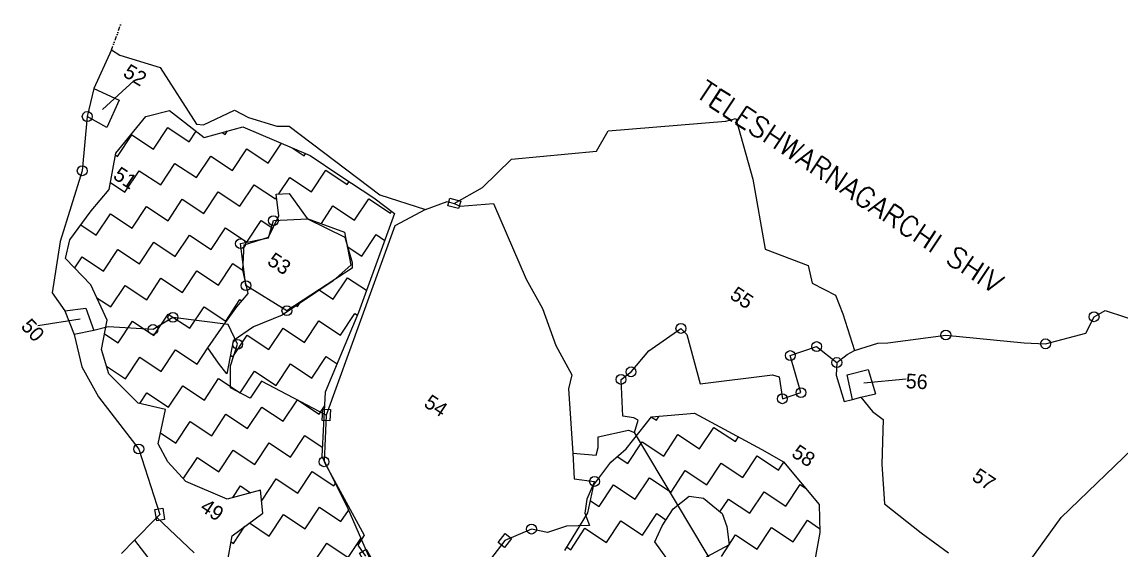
# Model space of a CAD drawing. Header units: metres. Extents: x 299922 to 302574, y 1953268 to 1957171.
# Drawn here: x 299922 to 301279, y 1956519 to 1957171 of the extents above; entities that cross this region are included whole.
import ezdxf

# ---------------------------------------------------------------- set-up
doc = ezdxf.new("R2010")
doc.units = ezdxf.units.M
doc.linetypes.add('DIVIDE', pattern=[1.25, 0.5, -0.25, 0, -0.25, 0, -0.25])
for name, color, linetype in [('POLY_HATCH', 12, 'Continuous'), ('POLY_PARCEL', 6, 'Continuous'), ('POLY_WATER', 4, 'Continuous'), ('TEXT_MAPOUT', 7, 'Continuous'), ('TEXT_PARCEL', 7, 'Continuous'), ('V_BOUND_LINE', 7, 'Continuous'), ('V_DIVIDE_LINE', 7, 'DIVIDE')]:
    doc.layers.add(name, color=color, linetype=linetype)
doc.styles.get("Standard").update_dxf_attribs({"font": 'simplex.shx'})
doc.styles.add('TEXT_MAP', font='')
doc.styles.get('TEXT_MAP').set_extended_font_data('Kruti Dev 050')
doc.dimstyles.get("Standard").update_dxf_attribs({"dimtxt": 0.18, "dimasz": 0.18, "dimexe": 0.18, "dimexo": 0.0625, "dimgap": 0.09, "dimtad": 0, "dimtih": 1, "dimtoh": 1, "dimdec": 4, "dimzin": 0, "dimdsep": 46, "dimtxsty": 'Standard', "dimcen": 0.09, "dimadec": 0, "dimazin": 0, "dimtfac": 1, "dimtdec": 4, "dimtofl": 0, "dimtmove": 0, "dimatfit": 3, "dimfxl": 1, "dimtolj": 1, "dimtzin": 0, "dimarcsym": 0})

msp = doc.modelspace()

# ---------------------------------------------------------------- linework, layer by layer
for points in [[(300461, 1956940.3), (300447.5, 1956943.9), (300450, 1956953.3), (300463.6, 1956949.6)], [(300302.7, 1956692.1), (300302.1, 1956678.1), (300292.4, 1956678.5), (300293.1, 1956692.5)], [(300095.5, 1956570.1), (300097.9, 1956556.3), (300088.3, 1956554.6), (300086, 1956568.5)], [(300526.2, 1956532.9), (300517.7, 1956521.8), (300510, 1956527.7), (300518.5, 1956538.8)], [(300346.8, 1956519.6), (300353.8, 1956507.4), (300345.3, 1956502.6), (300338.4, 1956514.8)]]:
    msp.add_lwpolyline(points, close=True)
for centre in [(300002.3, 1957054.1), (299996.1, 1956987.1), (300232.3, 1956925.5), (300191.6, 1956897.1), (300198.3, 1956845.2), (300108.1, 1956806), (300248.9, 1956814.2), (301245.8, 1956806.7), (300083.6, 1956791), (300735.5, 1956792.3), (301062.7, 1956784.2), (300188.1, 1956772.7), (300903.1, 1956769.9), (301185.9, 1956773.3), (300870.6, 1956758.8), (300928.1, 1956750.2), (300673.9, 1956738.7), (300661.6, 1956729.3), (300883.8, 1956713), (300860.8, 1956705.4), (300066, 1956643.3), (300294.8, 1956627.6), (300628.9, 1956603.3), (300551, 1956544.4)]:
    msp.add_circle(centre, 6.08)
at = {"layer": 'POLY_HATCH'}
for p, q in [((300037.6, 1957009), (300074.8, 1957054.3)), ((300074.8, 1957054.3), (300103.8, 1957061.6)), ((300103.8, 1957061.6), (300146.9, 1957028.3)), ((300146.9, 1957028.3), (300194.5, 1957041.5)), ((300194.5, 1957041.5), (300277.5, 1957005.8)), ((300029.3, 1956963.8), (300037.6, 1957009)), ((300277.5, 1957005.8), (300314.4, 1956981.4)), ((300314.4, 1956981.4), (300356.3, 1956953.6)), ((300007.1, 1956937.6), (300029.3, 1956963.8)), ((300235.6, 1956958.3), (300251.6, 1956958.9)), ((300251.6, 1956958.9), (300274, 1956928.3)), ((300239, 1956931.4), (300235.6, 1956958.3)), ((300356.3, 1956953.6), (300382, 1956934.1)), ((299981, 1956901.8), (300007.1, 1956937.6)), ((300382, 1956934.1), (300337.2, 1956811.9)), ((300226.1, 1956905.1), (300239, 1956931.4)), ((300274, 1956928.3), (300320, 1956911.3)), ((300196.3, 1956895.7), (300226.1, 1956905.1)), ((300320, 1956911.3), (300327.7, 1956870.4)), ((299975.5, 1956878.9), (299981, 1956901.8)), ((300194.6, 1956864.4), (300196.3, 1956895.7)), ((300006.8, 1956846.1), (299975.5, 1956878.9)), ((300201.2, 1956835.3), (300194.6, 1956864.4)), ((300327.7, 1956870.4), (300305.9, 1956851.1)), ((300305.9, 1956851.1), (300243, 1956808.7)), ((300027, 1956802.6), (300006.8, 1956846.1)), ((300186.9, 1956818.9), (300201.2, 1956835.3)), ((300171.2, 1956796.9), (300186.9, 1956818.9)), ((300337.2, 1956811.9), (300296.2, 1956713.6)), ((300019.9, 1956766.3), (300027, 1956802.6)), ((300151.3, 1956768.5), (300171.2, 1956796.9)), ((300243, 1956808.7), (300207.5, 1956794.1)), ((300207.5, 1956794.1), (300182.7, 1956776.9)), ((300182.7, 1956776.9), (300174.7, 1956736.2)), ((300028.9, 1956736.2), (300019.9, 1956766.3)), ((300164.6, 1956749.6), (300151.3, 1956768.5)), ((300174.7, 1956736.2), (300164.6, 1956749.6)), ((300065.3, 1956700), (300028.9, 1956736.2)), ((300296.2, 1956713.6), (300292, 1956634.4)), ((300098.8, 1956692.3), (300065.3, 1956700)), ((300090, 1956649.9), (300098.8, 1956692.3)), ((300699.3, 1956683.2), (300752.2, 1956687.6)), ((300752.2, 1956687.6), (300835.6, 1956642.8)), ((300667.9, 1956643.7), (300699.3, 1956683.2)), ((300101.8, 1956627.6), (300090, 1956649.9)), ((300292, 1956634.4), (300324, 1956569.8)), ((300649.1, 1956627.2), (300667.9, 1956643.7)), ((300835.6, 1956642.8), (300862.3, 1956627.7)), ((300124.2, 1956603.1), (300101.8, 1956627.6)), ((300627.9, 1956599.2), (300649.1, 1956627.2)), ((300862.3, 1956627.7), (300906.2, 1956575)), ((300175, 1956581.5), (300124.2, 1956603.1)), ((300216.2, 1956592.7), (300175, 1956581.5)), ((300219.1, 1956564.3), (300216.2, 1956592.7)), ((300620.7, 1956564.6), (300627.9, 1956599.2)), ((300726.1, 1956569.4), (300745.9, 1956584.9)), ((300745.9, 1956584.9), (300763.6, 1956582.8)), ((300763.6, 1956582.8), (300786.3, 1956563.6)), ((300324, 1956569.8), (300351, 1956508.5)), ((300712.3, 1956548.6), (300726.1, 1956569.4)), ((300906.2, 1956575), (300906.9, 1956540.4)), ((300181.3, 1956536.3), (300219.1, 1956564.3)), ((300592.3, 1956517.8), (300620.7, 1956564.6)), ((300786.3, 1956563.6), (300792.1, 1956547.5)), ((300703.2, 1956528.7), (300712.3, 1956548.6)), ((300792.1, 1956547.5), (300795, 1956525.1)), ((300906.9, 1956540.4), (300895, 1956474.7)), ((300175.2, 1956501.7), (300181.3, 1956536.3)), ((300718.1, 1956507.9), (300703.2, 1956528.7)), ((300795, 1956525.1), (300766.9, 1956509.6))]:
    msp.add_line(p, q, dxfattribs=at)
at = {"layer": 'POLY_HATCH', "linetype": 'Continuous'}
for p, q in [((300084.1, 1957013.9), (300101.8, 1957040.5)), ((300101.8, 1957040.5), (300128.4, 1957022.9)), ((300039.8, 1957004.9), (300057.5, 1957031.5)), ((300057.5, 1957031.5), (300084.1, 1957013.9)), ((300128.4, 1957022.9), (300137, 1957035.9)), ((300168.8, 1957034.4), (300172.7, 1957031.8)), ((300172.7, 1957031.8), (300175.6, 1957036.3)), ((300181.7, 1956987.6), (300199.3, 1957014.2)), ((300199.3, 1957014.2), (300225.9, 1956996.5)), ((300225.9, 1956996.5), (300242.2, 1957021)), ((300255.4, 1957015.3), (300270.2, 1957005.5)), ((300037.1, 1957006.7), (300039.8, 1957004.9)), ((300137.4, 1956978.6), (300155, 1957005.2)), ((300155, 1957005.2), (300181.7, 1956987.6)), ((300270.2, 1957005.5), (300272, 1957008.2)), ((300048.8, 1956960.6), (300066.5, 1956987.2)), ((300066.5, 1956987.2), (300093.1, 1956969.6)), ((300093.1, 1956969.6), (300110.7, 1956996.2)), ((300110.7, 1956996.2), (300137.4, 1956978.6)), ((300279.2, 1956961.2), (300296.9, 1956987.9)), ((300296.9, 1956987.9), (300323.5, 1956970.2)), ((300030.9, 1956972.5), (300048.8, 1956960.6)), ((300239, 1956958.5), (300252.6, 1956978.9)), ((300252.6, 1956978.9), (300279.2, 1956961.2)), ((300323.5, 1956970.2), (300325.9, 1956973.8)), ((300146.4, 1956934.3), (300164, 1956960.9)), ((300164, 1956960.9), (300190.6, 1956943.3)), ((300190.6, 1956943.3), (300208.3, 1956969.9)), ((300208.3, 1956969.9), (300234.9, 1956952.3)), ((300102.1, 1956925.3), (300119.7, 1956951.9)), ((300119.7, 1956951.9), (300146.4, 1956934.3)), ((300234.9, 1956952.3), (300236.1, 1956954)), ((300332.5, 1956925.9), (300350.1, 1956952.6)), ((300350.1, 1956952.6), (300376.7, 1956934.9)), ((300013.5, 1956907.4), (300031.2, 1956934)), ((300031.2, 1956934), (300057.8, 1956916.3)), ((300057.8, 1956916.3), (300075.4, 1956943)), ((300075.4, 1956943), (300102.1, 1956925.3)), ((300291.5, 1956921.9), (300305.8, 1956943.6)), ((300305.8, 1956943.6), (300332.5, 1956925.9)), ((300376.7, 1956934.9), (300378.2, 1956937.1)), ((299994.3, 1956920.1), (300013.5, 1956907.4)), ((300199.6, 1956899), (300217.3, 1956925.6)), ((300217.3, 1956925.6), (300231.5, 1956916.2)), ((300111.1, 1956881), (300128.7, 1956907.7)), ((300128.7, 1956907.7), (300155.3, 1956890)), ((300155.3, 1956890), (300173, 1956916.6)), ((300173, 1956916.6), (300199.6, 1956899)), ((300341.4, 1956881.6), (300359.1, 1956908.3)), ((300359.1, 1956908.3), (300369.9, 1956901.1)), ((300066.8, 1956872.1), (300084.4, 1956898.7)), ((300084.4, 1956898.7), (300111.1, 1956881)), ((300323.3, 1956893.7), (300341.4, 1956881.6)), ((299986.8, 1956867.1), (299995.9, 1956880.7)), ((299995.9, 1956880.7), (300022.5, 1956863.1)), ((300022.5, 1956863.1), (300040.1, 1956889.7)), ((300040.1, 1956889.7), (300066.8, 1956872.1)), ((300164.3, 1956845.7), (300182, 1956872.4)), ((300182, 1956872.4), (300194.7, 1956863.9)), ((300075.8, 1956827.8), (300093.4, 1956854.4)), ((300093.4, 1956854.4), (300120, 1956836.8)), ((300120, 1956836.8), (300137.7, 1956863.4)), ((300137.7, 1956863.4), (300164.3, 1956845.7)), ((300306.1, 1956828.4), (300323.8, 1956855)), ((300323.8, 1956855), (300347.3, 1956839.4)), ((300031.5, 1956818.8), (300049.1, 1956845.4)), ((300049.1, 1956845.4), (300075.8, 1956827.8)), ((300289, 1956839.7), (300306.1, 1956828.4)), ((300014.2, 1956830.2), (300031.5, 1956818.8)), ((300173.3, 1956801.4), (300190.9, 1956828.1)), ((300190.9, 1956828.1), (300193.4, 1956826.4)), ((300261.9, 1956819.4), (300264.3, 1956823)), ((300084.7, 1956783.5), (300102.4, 1956810.1)), ((300102.4, 1956810.1), (300129, 1956792.5)), ((300129, 1956792.5), (300146.7, 1956819.1)), ((300146.7, 1956819.1), (300173.3, 1956801.4)), ((300260.4, 1956820.4), (300261.9, 1956819.4)), ((300315.1, 1956784.1), (300332.8, 1956810.7)), ((300332.8, 1956810.7), (300335.9, 1956808.7)), ((300040.4, 1956774.5), (300058.1, 1956801.1)), ((300058.1, 1956801.1), (300084.7, 1956783.5)), ((300270.8, 1956775.1), (300288.5, 1956801.8)), ((300288.5, 1956801.8), (300315.1, 1956784.1)), ((300023.7, 1956785.6), (300040.4, 1956774.5)), ((300182.3, 1956757.2), (300199.9, 1956783.8)), ((300199.9, 1956783.8), (300226.6, 1956766.1)), ((300226.6, 1956766.1), (300244.2, 1956792.8)), ((300244.2, 1956792.8), (300270.8, 1956775.1)), ((300154.8, 1956773.6), (300155.6, 1956774.8)), ((300155.6, 1956774.8), (300155.7, 1956774.8)), ((300049.4, 1956730.2), (300067.1, 1956756.9)), ((300067.1, 1956756.9), (300093.7, 1956739.2)), ((300093.7, 1956739.2), (300111.4, 1956765.8)), ((300111.4, 1956765.8), (300138, 1956748.2)), ((300138, 1956748.2), (300151.4, 1956768.4)), ((300179.2, 1956759.2), (300182.3, 1956757.2)), ((300279.8, 1956730.8), (300297.5, 1956757.5)), ((300297.5, 1956757.5), (300310.8, 1956748.6)), ((300026.1, 1956745.7), (300049.4, 1956730.2)), ((300235.5, 1956721.9), (300253.2, 1956748.5)), ((300253.2, 1956748.5), (300279.8, 1956730.8)), ((300147, 1956703.9), (300164.6, 1956730.5)), ((300164.6, 1956730.5), (300191.3, 1956712.9)), ((300191.3, 1956712.9), (300208.9, 1956739.5)), ((300208.9, 1956739.5), (300235.5, 1956721.9)), ((300102.7, 1956694.9), (300120.3, 1956721.6)), ((300120.3, 1956721.6), (300147, 1956703.9)), ((300067.4, 1956699.5), (300076.1, 1956712.6)), ((300076.1, 1956712.6), (300102.7, 1956694.9)), ((300244.5, 1956677.6), (300262.2, 1956704.2)), ((300262.2, 1956704.2), (300288.8, 1956686.6)), ((300200.2, 1956668.6), (300217.9, 1956695.2)), ((300217.9, 1956695.2), (300244.5, 1956677.6)), ((300288.8, 1956686.6), (300295.3, 1956696.4)), ((300111.7, 1956650.6), (300129.3, 1956677.3)), ((300129.3, 1956677.3), (300156, 1956659.6)), ((300156, 1956659.6), (300173.6, 1956686.3)), ((300173.6, 1956686.3), (300200.2, 1956668.6)), ((300699.1, 1956682.9), (300705.3, 1956678.8)), ((300705.3, 1956678.8), (300708.7, 1956684)), ((300092.7, 1956663.2), (300111.7, 1956650.6)), ((300714.3, 1956634.5), (300731.9, 1956661.2)), ((300731.9, 1956661.2), (300758.6, 1956643.5)), ((300758.6, 1956643.5), (300776.2, 1956670.1)), ((300776.2, 1956670.1), (300802.8, 1956652.5)), ((300209.2, 1956624.3), (300226.9, 1956651)), ((300226.9, 1956651), (300253.5, 1956633.3)), ((300253.5, 1956633.3), (300271.1, 1956659.9)), ((300271.1, 1956659.9), (300292.6, 1956645.7)), ((300670, 1956625.5), (300687.6, 1956652.2)), ((300687.6, 1956652.2), (300714.3, 1956634.5)), ((300802.8, 1956652.5), (300806.7, 1956658.3)), ((300120.9, 1956606.7), (300138.3, 1956633)), ((300138.3, 1956633), (300164.9, 1956615.3)), ((300164.9, 1956615.3), (300182.6, 1956642)), ((300182.6, 1956642), (300209.2, 1956624.3)), ((300657, 1956634.2), (300670, 1956625.5)), ((300811.8, 1956608.2), (300829.5, 1956634.8)), ((300829.5, 1956634.8), (300856.1, 1956617.2)), ((300767.5, 1956599.2), (300785.2, 1956625.9)), ((300785.2, 1956625.9), (300811.8, 1956608.2)), ((300856.1, 1956617.2), (300862.7, 1956627.2)), ((300218.2, 1956580), (300235.8, 1956606.7)), ((300235.8, 1956606.7), (300262.5, 1956589)), ((300262.5, 1956589), (300280.1, 1956615.6)), ((300280.1, 1956615.6), (300306.8, 1956598)), ((300679, 1956581.3), (300696.6, 1956607.9)), ((300696.6, 1956607.9), (300723.3, 1956590.2)), ((300723.3, 1956590.2), (300740.9, 1956616.9)), ((300740.9, 1956616.9), (300767.5, 1956599.2)), ((300182.1, 1956583.4), (300191.6, 1956597.7)), ((300191.6, 1956597.7), (300204, 1956589.4)), ((300306.8, 1956598), (300308.6, 1956600.8)), ((300634.7, 1956572.3), (300652.3, 1956598.9)), ((300652.3, 1956598.9), (300679, 1956581.3)), ((300865.1, 1956572.9), (300882.7, 1956599.5)), ((300882.7, 1956599.5), (300889.6, 1956595)), ((300217.5, 1956580.5), (300218.2, 1956580)), ((300623.8, 1956579.5), (300634.7, 1956572.3)), ((300783.7, 1956565.8), (300794.2, 1956581.6)), ((300794.2, 1956581.6), (300820.8, 1956563.9)), ((300820.8, 1956563.9), (300838.4, 1956590.6)), ((300838.4, 1956590.6), (300865.1, 1956572.9)), ((300271.5, 1956544.7), (300289.1, 1956571.4)), ((300289.1, 1956571.4), (300315.7, 1956553.7)), ((300315.7, 1956553.7), (300325, 1956567.6)), ((300202.6, 1956552.1), (300227.2, 1956535.8)), ((300227.2, 1956535.8), (300244.8, 1956562.4)), ((300244.8, 1956562.4), (300271.5, 1956544.7)), ((300643.7, 1956528), (300661.3, 1956554.6)), ((300661.3, 1956554.6), (300687.9, 1956537)), ((300687.9, 1956537), (300705.6, 1956563.6)), ((300705.6, 1956563.6), (300717.1, 1956556)), ((300874.1, 1956528.6), (300891.7, 1956555.3)), ((300891.7, 1956555.3), (300906.8, 1956545.2)), ((300182.9, 1956526.8), (300196.9, 1956547.9)), ((300599.4, 1956519), (300617, 1956545.7)), ((300617, 1956545.7), (300643.7, 1956528)), ((300829.8, 1956519.6), (300847.4, 1956546.3)), ((300847.4, 1956546.3), (300874.1, 1956528.6)), ((300179.9, 1956528.7), (300182.9, 1956526.8)), ((300280.4, 1956500.5), (300298.1, 1956527.1)), ((300298.1, 1956527.1), (300324.7, 1956509.4)), ((300324.7, 1956509.4), (300340.2, 1956532.9)), ((300785.5, 1956510.7), (300803.1, 1956537.3)), ((300803.1, 1956537.3), (300829.8, 1956519.6)), ((300594.9, 1956522), (300599.4, 1956519))]:
    msp.add_line(p, q, dxfattribs=at)
at = {"layer": 'POLY_PARCEL'}
for p, q in [((300010.5, 1957088.8), (300041.6, 1957074.3)), ((300041.6, 1957074.3), (300026.6, 1957040.6)), ((300026.6, 1957040.6), (300002.3, 1957054.1)), ((300455.5, 1956946.8), (300463.1, 1956943.5)), ((300463.1, 1956943.5), (300504, 1956946.7)), ((300504, 1956946.7), (300544.6, 1956853)), ((300420.2, 1956939.1), (300382.4, 1956918.9)), ((300226.3, 1956904.1), (300232.3, 1956925.5)), ((300232.3, 1956925.5), (300274.2, 1956927.7)), ((300274.2, 1956927.7), (300320.5, 1956905.2)), ((300382.4, 1956918.9), (300297.6, 1956685.3)), ((300320.5, 1956905.2), (300329.6, 1956873.7)), ((300191.6, 1956897.1), (300226.3, 1956904.1)), ((300198.3, 1956845.2), (300191.6, 1956897.1)), ((300329.7, 1956866.8), (300248.9, 1956814.2)), ((300329.6, 1956873.7), (300329.7, 1956866.8)), ((300544.6, 1956853), (300564.4, 1956816.9)), ((300248.9, 1956814.2), (300198.3, 1956845.2)), ((299974.7, 1956814.2), (300000.7, 1956817.4)), ((300000.7, 1956817.4), (300010.5, 1956789.6)), ((300564.4, 1956816.9), (300581, 1956771.4)), ((300108.1, 1956806), (300083.6, 1956791)), ((300176.5, 1956797.2), (300108.1, 1956806)), ((300188.1, 1956772.7), (300176.5, 1956797.2)), ((300010.5, 1956789.6), (299986.1, 1956784.8)), ((300028.3, 1956794.5), (300010.5, 1956789.6)), ((300083.6, 1956791), (300028.3, 1956794.5)), ((300695.8, 1956764.6), (300735.5, 1956792.3)), ((300735.5, 1956792.3), (300742.9, 1956784.8)), ((300742.9, 1956784.8), (300759.1, 1956723.7)), ((300179.4, 1956746.1), (300188.1, 1956772.7)), ((300581, 1956771.4), (300600.9, 1956734.8)), ((300870.6, 1956758.8), (300903.1, 1956769.9)), ((300903.1, 1956769.9), (300928.1, 1956750.2)), ((300673.9, 1956738.7), (300695.8, 1956764.6)), ((300883.8, 1956713), (300870.6, 1956758.8)), ((300928.1, 1956750.2), (300941, 1956760.1)), ((300941, 1956760.1), (300949.9, 1956764.9)), ((300179.2, 1956719.1), (300179.4, 1956746.1)), ((300928.1, 1956750.2), (300927.1, 1956734.7)), ((300940.8, 1956734.8), (300966.7, 1956741.6)), ((300966.7, 1956741.6), (300976, 1956711.7)), ((300600.9, 1956734.8), (300596.8, 1956717.9)), ((300661.6, 1956729.3), (300673.9, 1956738.7)), ((300663.6, 1956683.8), (300661.6, 1956729.3)), ((300759.1, 1956723.7), (300848.5, 1956735.1)), ((300848.5, 1956735.1), (300856.8, 1956732.5)), ((300856.8, 1956732.5), (300860.8, 1956705.4)), ((300927.1, 1956734.7), (300937.3, 1956702.2)), ((300947.3, 1956704.7), (300940.8, 1956734.8)), ((300203.5, 1956706.1), (300179.2, 1956719.1)), ((300217.5, 1956727.1), (300203.5, 1956706.1)), ((300297.6, 1956685.3), (300217.5, 1956727.1)), ((300596.8, 1956717.9), (300602, 1956638.1)), ((300860.8, 1956705.4), (300883.8, 1956713)), ((300937.3, 1956702.2), (300947.3, 1956704.7)), ((300947.3, 1956704.7), (300957.8, 1956707.3)), ((300957.8, 1956707.3), (300976, 1956711.7)), ((300957.8, 1956707.3), (300972.2, 1956689.9)), ((300972.2, 1956689.9), (300985.3, 1956679.7)), ((300297.6, 1956685.3), (300294.8, 1956627.6)), ((300677.2, 1956682), (300663.6, 1956683.8)), ((300682.8, 1956678.8), (300677.2, 1956682)), ((300678.2, 1956663.6), (300682.8, 1956678.8)), ((300985.3, 1956679.7), (300985.1, 1956666.4)), ((300633.3, 1956658.6), (300670.8, 1956666.7)), ((300670.8, 1956666.7), (300678.2, 1956663.6)), ((300795, 1956468.3), (300678.2, 1956663.6)), ((300985.1, 1956666.4), (300983.6, 1956624.6)), ((300633.4, 1956645.3), (300633.3, 1956658.6)), ((301205, 1956558.8), (301304.3, 1956654.4)), ((300602, 1956638.1), (300630.7, 1956635.9)), ((300602, 1956638.1), (300603.8, 1956606.6)), ((300630.7, 1956635.9), (300633.4, 1956645.3)), ((300294.8, 1956627.6), (300344.3, 1956536.8)), ((300983.6, 1956624.6), (300987.1, 1956575.8)), ((300603.8, 1956606.6), (300628.9, 1956603.3)), ((300628.9, 1956603.3), (300619.5, 1956581.6)), ((300619.5, 1956581.6), (300616.8, 1956563.9)), ((300987.1, 1956575.8), (301032.1, 1956539.8)), ((300134.3, 1956515.3), (300088.2, 1956558.6)), ((300616.8, 1956563.9), (300622.5, 1956548.7)), ((301098, 1956410), (301205, 1956558.8)), ((300551, 1956544.4), (300518.1, 1956530.3)), ((300570.9, 1956540.4), (300551, 1956544.4)), ((300594.1, 1956548), (300570.9, 1956540.4)), ((300622.5, 1956548.7), (300594.1, 1956548)), ((301032.1, 1956539.8), (301065.9, 1956514.9)), ((300060.5, 1956530.8), (300109.9, 1956467.2)), ((300344.3, 1956536.8), (300336.7, 1956524.7)), ((300336.7, 1956524.7), (300346.1, 1956511.1)), ((300518.1, 1956530.3), (300414.6, 1956395.4))]:
    msp.add_line(p, q, dxfattribs=at)
at = {"layer": 'POLY_WATER'}
for p, q in [((300032.4, 1957136.5), (300010.5, 1957088.8)), ((300010.5, 1957088.8), (300002.3, 1957054.1)), ((300002.3, 1957054.1), (299996.1, 1956987.1)), ((299996.1, 1956987.1), (299968.9, 1956899.6)), ((299968.9, 1956899.6), (299959, 1956836.2)), ((299959, 1956836.2), (299974.7, 1956814.2)), ((299974.7, 1956814.2), (299986.1, 1956784.8)), ((299986.1, 1956784.8), (299995.6, 1956744.9)), ((299995.6, 1956744.9), (300016.1, 1956707.8)), ((300016.1, 1956707.8), (300066, 1956643.3)), ((300066, 1956643.3), (300091.9, 1956562.4)), ((300088.2, 1956558.6), (300060.5, 1956530.8)), ((300091.9, 1956562.4), (300088.2, 1956558.6)), ((300060.5, 1956530.8), (300044.8, 1956514.3))]:
    msp.add_line(p, q, dxfattribs=at)
at = {"layer": 'V_BOUND_LINE'}
for p, q in [((300032.4, 1957136.5), (300042.6, 1957129.8)), ((300042.6, 1957129.8), (300092.4, 1957114.8)), ((300092.4, 1957114.8), (300137.2, 1957044.5)), ((300145.9, 1957043.7), (300184.1, 1957062)), ((300184.1, 1957062), (300201.6, 1957053)), ((300137.2, 1957044.5), (300145.9, 1957043.7)), ((300201.6, 1957053), (300236.6, 1957042.4)), ((300236.6, 1957042.4), (300251.7, 1957042.4)), ((300251.7, 1957042.4), (300363.5, 1956957.4)), ((300645.5, 1957036.4), (300791.1, 1957048.2)), ((300791.1, 1957048.2), (300803.5, 1957051.7)), ((300803.5, 1957051.7), (300824.3, 1956976.6)), ((300631.4, 1957011.3), (300645.5, 1957036.4)), ((300490.4, 1956966.5), (300526.2, 1957001.5)), ((300526.2, 1957001.5), (300631.4, 1957011.3)), ((300824.3, 1956976.6), (300839.7, 1956890.1)), ((300455.5, 1956946.8), (300490.4, 1956966.5)), ((300363.5, 1956957.4), (300420.2, 1956939.1)), ((300420.2, 1956939.1), (300447, 1956949.1)), ((300447, 1956949.1), (300455.5, 1956946.8)), ((300839.7, 1956890.1), (300892.7, 1956870)), ((300892.7, 1956870), (300897.7, 1956848.3)), ((300897.7, 1956848.3), (300926.4, 1956833.4)), ((300926.4, 1956833.4), (300935.6, 1956810.5)), ((300935.6, 1956810.5), (300949.9, 1956764.9)), ((301245.8, 1956806.7), (301259.4, 1956814.5)), ((301259.4, 1956814.5), (301324.9, 1956792.9)), ((301235.8, 1956786.5), (301245.8, 1956806.7)), ((300990.9, 1956774.7), (301062.7, 1956784.2)), ((301062.7, 1956784.2), (301159.6, 1956774.5)), ((301185.9, 1956773.3), (301235.8, 1956786.5)), ((300949.9, 1956764.9), (300978.8, 1956774.3)), ((300978.8, 1956774.3), (300990.9, 1956774.7)), ((301159.6, 1956774.5), (301185.9, 1956773.3))]:
    msp.add_line(p, q, dxfattribs=at)
at = {"layer": 'V_DIVIDE_LINE', "ltscale": 10}
msp.add_line((300032.4, 1957136.5), (300044.6, 1957170.9), dxfattribs=at)

# ---------------------------------------------------------------- texts
at = {"layer": 'TEXT_MAPOUT'}
msp.add_text('TELESHWARNAGARCHI SHIV', height=25.157, rotation=326.4627, dxfattribs=at).set_placement((300752.7, 1957079))
at = {"layer": 'TEXT_PARCEL', "ltscale": 10, "style": 'TEXT_MAP'}
for s, rotation, p in [('52', 328.7983, (300045.3, 1957104.6)), ('51', 326.4627, (300033, 1956978.2)), ('53', 326.4627, (300223.4, 1956872.3)), ('55', 326.4627, (300794.7, 1956830.2)), ('50', 312.4362, (299919.4, 1956794.1)), ('56', 357.0952, (301012.9, 1956718.5)), ('54', 326.4627, (300416.8, 1956696.8)), ('58', 326.4627, (300870.9, 1956635)), ('57', 326.4627, (301093.6, 1956605.8)), ('49', 326.4627, (300140.5, 1956568.1))]:
    msp.add_text(s, height=18.11, rotation=rotation, dxfattribs=at).set_placement(p)

# ---------------------------------------------------------------- leaders
for points in [[(300060, 1957098.2), (300021.1, 1957062.8)], [(299941.4, 1956796), (299993.4, 1956804.1)], [(301013.8, 1956729.5), (300961.4, 1956724.8)]]:
    msp.add_leader(points, dimstyle='Standard', override={"dimtxt": 2.5, "dimasz": 2.5, "dimexe": 1.25, "dimexo": 0.625, "dimgap": 0.625, "dimtad": 1, "dimtih": 0, "dimtoh": 0, "dimzin": 8, "dimcen": 2.5, "dimtofl": 1})

doc.saveas('drawing.dxf')
